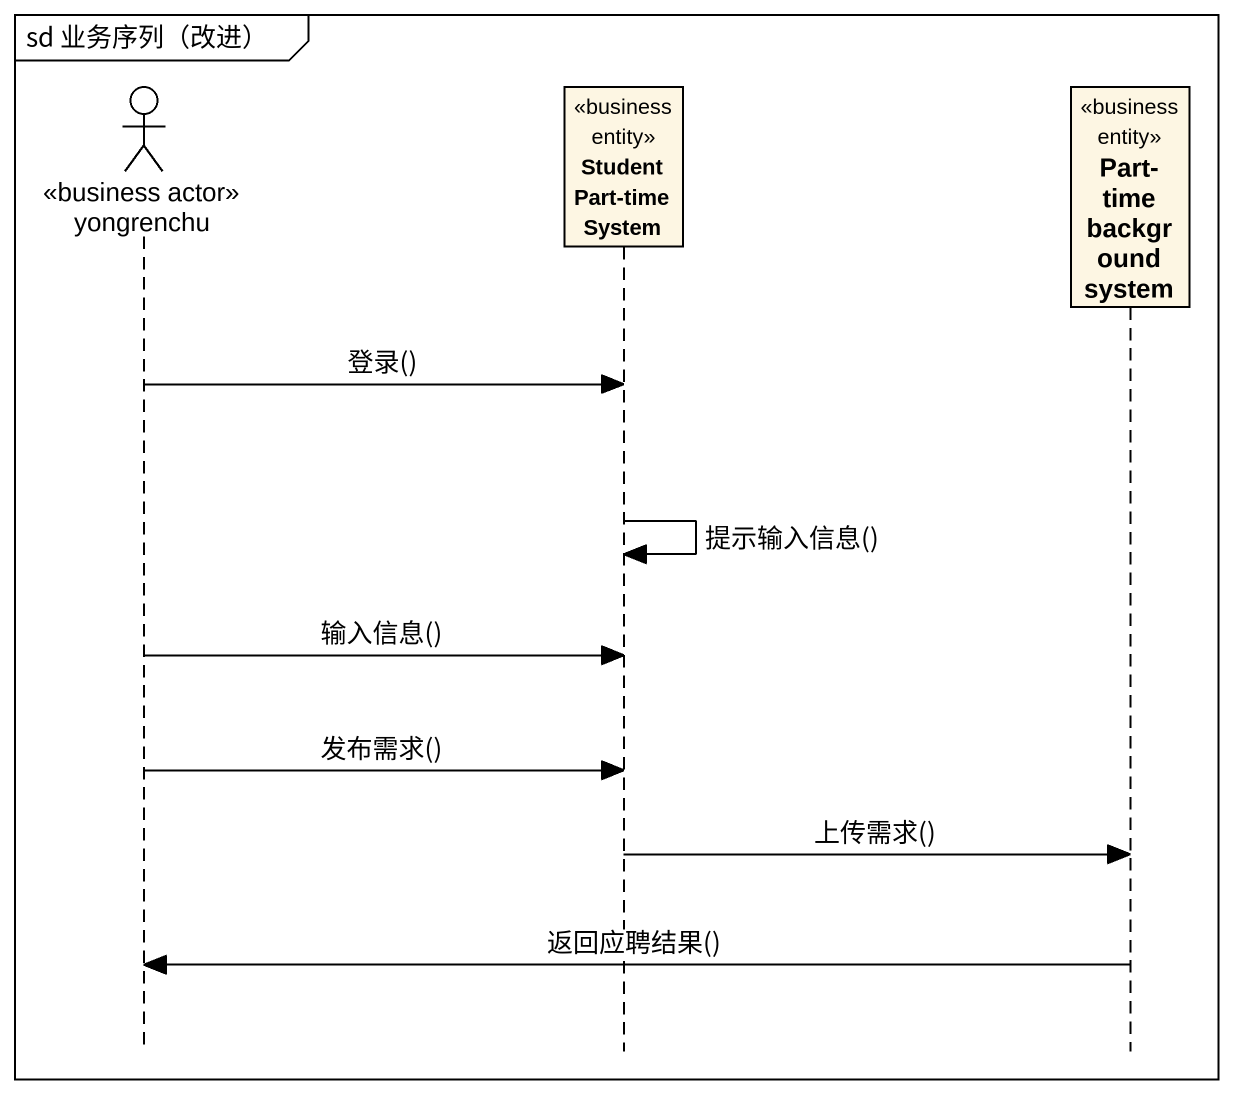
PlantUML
@startuml
mainframe sd 业务序列（改进）
hide footbox
actor yongrenchu <<business actor>>
participant "Student Part-time System" as Student_Part_time_System <<business entity>>
participant "Part-time background system" as Part_time_background_system <<business entity>>

yongrenchu -> Student_Part_time_System : 登录()
Student_Part_time_System -> Student_Part_time_System : 提示输入信息()
yongrenchu -> Student_Part_time_System : 输入信息()
yongrenchu -> Student_Part_time_System : 发布需求()
Student_Part_time_System -> Part_time_background_system : 上传需求()
Part_time_background_system -> yongrenchu : 返回应聘结果()
@enduml
